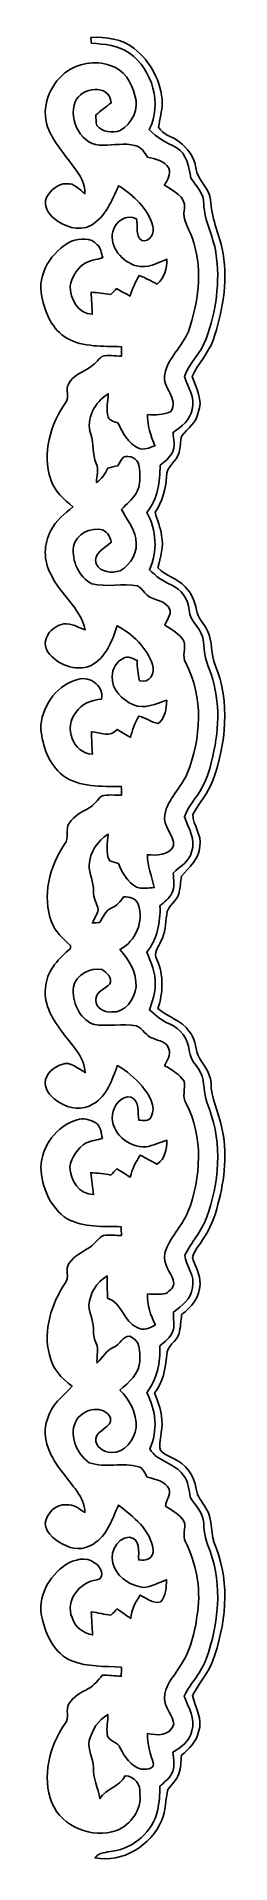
# Model space of a CAD drawing. Header units: centimetres. Extents: x -1.3 to 1.3, y -12.2 to 12.1.
import ezdxf

# ---------------------------------------------------------------- set-up
doc = ezdxf.new("R2010")
doc.units = ezdxf.units.CM
doc.header["$MEASUREMENT"] = 0
doc.layers.add('Camada 1', color=7, linetype='Continuous')

msp = doc.modelspace()

# ---------------------------------------------------------------- linework, layer by layer
at = {"layer": 'Camada 1', "color": 156}
for points, knots in [([(-0.55562, 12.09004), (-0.35418, 12.10344), (-0.14145, 12.0724), (0.02117, 11.94435), (0.02117, 11.94435), (0.24024, 11.76937), (0.38559, 11.50055), (0.39404, 11.21833), (0.39404, 11.21833), (0.38946, 11.11073), (0.36054, 11.00631), (0.34395, 10.90048), (0.34395, 10.90048), (0.39863, 10.79323), (0.53057, 10.77524), (0.61841, 10.70574), (0.61841, 10.70574), (0.72636, 10.61755), (0.82373, 10.5029), (0.84067, 10.35897), (0.84067, 10.35897), (0.85865, 10.1854), (1.03716, 10.07886), (1.03928, 9.89894), (1.03928, 9.89894), (1.04598, 9.66045), (1.16733, 9.44774), (1.20261, 9.21455), (1.20261, 9.21455), (1.26188, 8.82826), (1.19486, 8.43315), (1.06749, 8.06731), (1.06749, 8.06731), (1.00329, 7.89164), (0.86854, 7.75475), (0.79199, 7.58647), (0.79199, 7.58647), (0.84137, 7.43162), (0.93839, 7.27004), (0.87207, 7.10388), (0.87207, 7.10388), (0.84384, 6.97301), (0.73025, 6.89327), (0.65158, 6.7945), (0.65158, 6.7945), (0.6357, 6.72146), (0.63183, 6.64632), (0.6163, 6.57331), (0.6163, 6.57331), (0.58666, 6.45266), (0.44414, 6.38703), (0.45013, 6.25403), (0.45013, 6.25403), (0.4452, 6.084), (0.39088, 5.92278), (0.3002, 5.77956), (0.3002, 5.77956), (0.32419, 5.67584), (0.37253, 5.57812), (0.38347, 5.47088), (0.38347, 5.47088), (0.41592, 5.32553), (0.37182, 5.17947), (0.33584, 5.03907), (0.33584, 5.03907), (0.4385, 4.93077), (0.59725, 4.9022), (0.69603, 4.78895), (0.69603, 4.78895), (0.78105, 4.70746), (0.82727, 4.59668), (0.84737, 4.48239), (0.84737, 4.48239), (0.85972, 4.37268), (0.95108, 4.30035), (0.99342, 4.20334), (0.99342, 4.20334), (1.06749, 4.06082), (1.02834, 3.89149), (1.09748, 3.7465), (1.09748, 3.7465), (1.29611, 3.25542), (1.24037, 2.70121), (1.06469, 2.21262), (1.06469, 2.21262), (1.004, 2.04611), (0.88089, 1.91487), (0.79798, 1.76072), (0.79798, 1.76072), (0.80256, 1.61854), (0.92004, 1.49153), (0.89288, 1.34126), (0.89288, 1.34126), (0.88582, 1.17157), (0.7514, 1.06009), (0.65051, 0.94051), (0.65051, 0.94051), (0.6357, 0.86924), (0.63146, 0.79587), (0.61665, 0.7239), (0.61665, 0.7239), (0.59725, 0.60642), (0.45437, 0.55174), (0.45225, 0.42827), (0.45225, 0.42827), (0.43709, 0.31009), (0.43285, 0.18696), (0.37641, 0.07866), (0.37641, 0.07866), (0.34607, 0.00105), (0.27057, -0.08008), (0.32278, -0.16581), (0.32278, -0.16581), (0.41416, -0.37324), (0.40604, -0.60501), (0.33584, -0.81738), (0.33584, -0.81738), (0.46531, -0.93132), (0.65088, -0.97225), (0.75177, -1.12006), (0.75177, -1.12006), (0.82549, -1.20755), (0.83572, -1.32467), (0.86395, -1.43121), (0.86395, -1.43121), (0.92463, -1.55327), (1.03116, -1.6591), (1.04104, -1.80199), (1.04104, -1.80199), (1.03823, -2.00625), (1.14158, -2.18792), (1.17968, -2.38478), (1.17968, -2.38478), (1.26152, -2.7245), (1.22449, -3.08292), (1.13242, -3.417), (1.13242, -3.417), (1.09361, -3.58634), (1.02799, -3.75002), (0.92709, -3.8922), (0.92709, -3.8922), (0.88194, -3.96875), (0.8128, -4.03684), (0.79409, -4.12608), (0.79409, -4.12608), (0.83007, -4.24285), (0.90382, -4.35327), (0.89429, -4.48062), (0.89429, -4.48062), (0.8911, -4.64889), (0.78139, -4.79), (0.64981, -4.88492), (0.64981, -4.88492), (0.64135, -4.96887), (0.63641, -5.05424), (0.61595, -5.13679), (0.61595, -5.13679), (0.58278, -5.24474), (0.45332, -5.3026), (0.45191, -5.42361), (0.45191, -5.42361), (0.43956, -5.6028), (0.39933, -5.78238), (0.29245, -5.93054), (0.29245, -5.93054), (0.33267, -6.03074), (0.37253, -6.13268), (0.38276, -6.2417), (0.38276, -6.2417), (0.41098, -6.38069), (0.35594, -6.51756), (0.35947, -6.65692), (0.35947, -6.65692), (0.38028, -6.74158), (0.4773, -6.75993), (0.54327, -6.79767), (0.54327, -6.79767), (0.7045, -6.86893), (0.81667, -7.02734), (0.84525, -7.19949), (0.84525, -7.19949), (0.85443, -7.29933), (0.92216, -7.37551), (0.97296, -7.45771), (0.97296, -7.45771), (1.07738, -7.61505), (1.02588, -7.81685), (1.10737, -7.98442), (1.10737, -7.98442), (1.29786, -8.47124), (1.23401, -9.01559), (1.06186, -9.49783), (1.06186, -9.49783), (0.99306, -9.66045), (0.87488, -9.79523), (0.79269, -9.95045), (0.79269, -9.95045), (0.83361, -10.10637), (0.93486, -10.26478), (0.87629, -10.43057), (0.87629, -10.43057), (0.84632, -10.56111), (0.75177, -10.66058), (0.64876, -10.73962), (0.64876, -10.73962), (0.64206, -10.82357), (0.63853, -10.9086), (0.61453, -10.99007), (0.61453, -10.99007), (0.58561, -11.07157), (0.51647, -11.12801), (0.46884, -11.19786), (0.46884, -11.19786), (0.42898, -11.33086), (0.44662, -11.47655), (0.3884, -11.60497), (0.3884, -11.60497), (0.24553, -11.9387), (-0.13194, -12.18106), (-0.49776, -12.10697), (-0.49776, -12.10697), (-0.44626, -12.02831), (-0.34678, -12.03642), (-0.26563, -12.01666), (-0.26563, -12.01666), (0.01693, -11.97821), (0.2674, -11.75948), (0.3316, -11.47974), (0.3316, -11.47974), (0.35382, -11.37284), (0.36054, -11.26313), (0.36194, -11.15447), (0.36194, -11.15447), (0.41663, -11.10333), (0.47837, -11.05712), (0.51717, -10.99185), (0.51717, -10.99185), (0.56902, -10.90259), (0.54151, -10.79675), (0.53586, -10.70044), (0.53586, -10.70044), (0.64805, -10.63766), (0.75671, -10.55263), (0.78493, -10.42), (0.78493, -10.42), (0.84278, -10.25489), (0.73554, -10.10391), (0.68262, -9.95539), (0.68262, -9.95539), (0.77294, -9.78146), (0.91651, -9.63789), (0.98248, -9.45091), (0.98248, -9.45091), (1.13629, -8.99795), (1.19591, -8.48995), (1.02799, -8.03205), (1.02799, -8.03205), (0.9793, -7.91279), (0.94862, -7.78722), (0.94297, -7.65844), (0.94297, -7.65844), (0.94226, -7.52122), (0.83326, -7.42738), (0.76729, -7.31872), (0.76729, -7.31872), (0.74894, -7.21535), (0.74188, -7.10352), (0.67239, -7.01922), (0.67239, -7.01922), (0.56127, -6.85765), (0.32419, -6.84213), (0.22859, -6.66891), (0.22859, -6.66891), (0.33796, -6.42902), (0.3115, -6.15244), (0.18732, -5.92384), (0.18732, -5.92384), (0.32526, -5.7464), (0.369, -5.52097), (0.36264, -5.30083), (0.36264, -5.30083), (0.42438, -5.24581), (0.49847, -5.1964), (0.52951, -5.11632), (0.52951, -5.11632), (0.56868, -5.03273), (0.53021, -4.93959), (0.54468, -4.8521), (0.54468, -4.8521), (0.65017, -4.76603), (0.77893, -4.67818), (0.79304, -4.52966), (0.79304, -4.52966), (0.83397, -4.37303), (0.71049, -4.2411), (0.69215, -4.09468), (0.69215, -4.09468), (0.77857, -3.92324), (0.91405, -3.77895), (0.98248, -3.59728), (0.98248, -3.59728), (1.14406, -3.1376), (1.19415, -2.61902), (1.01881, -2.15547), (1.01881, -2.15547), (0.96519, -2.03341), (0.95074, -1.90146), (0.93768, -1.77095), (0.93768, -1.77095), (0.91756, -1.61995), (0.76234, -1.52858), (0.75211, -1.37478), (0.75211, -1.37478), (0.73589, -1.21954), (0.635, -1.08091), (0.49001, -1.022), (0.49001, -1.022), (0.38629, -0.98178), (0.30444, -0.90735), (0.22224, -0.83502), (0.22224, -0.83502), (0.2607, -0.72495), (0.30302, -0.61241), (0.29951, -0.49388), (0.29951, -0.49388), (0.30656, -0.34395), (0.24341, -0.2046), (0.18767, -0.0695), (0.18767, -0.0695), (0.32737, 0.10512), (0.37182, 0.32985), (0.36264, 0.54892), (0.36264, 0.54892), (0.42192, 0.59689), (0.48577, 0.64487), (0.51929, 0.71542), (0.51929, 0.71542), (0.57009, 0.79728), (0.53903, 0.89464), (0.5401, 0.9839), (0.5401, 0.9839), (0.62476, 1.07314), (0.75352, 1.13242), (0.78139, 1.264), (0.78139, 1.264), (0.84278, 1.42769), (0.74329, 1.58184), (0.68826, 1.73002), (0.68826, 1.73002), (0.73589, 1.8743), (0.84949, 1.98296), (0.91827, 2.11632), (0.91827, 2.11632), (0.99625, 2.24542), (1.0287, 2.3936), (1.06291, 2.53858), (1.06291, 2.53858), (1.15958, 2.91818), (1.15746, 3.33021), (1.01669, 3.69887), (1.01669, 3.69887), (0.96872, 3.81212), (0.9458, 3.93242), (0.94156, 4.05482), (0.94156, 4.05482), (0.93909, 4.22205), (0.756, 4.31587), (0.75106, 4.48168), (0.75106, 4.48168), (0.738, 4.62667), (0.64523, 4.75684), (0.51187, 4.81507), (0.51187, 4.81507), (0.40252, 4.86163), (0.30833, 4.93289), (0.22189, 5.01332), (0.22189, 5.01332), (0.33796, 5.25709), (0.31574, 5.54355), (0.18873, 5.77885), (0.18873, 5.77885), (0.3316, 5.95453), (0.36335, 6.18455), (0.36512, 6.40432), (0.36512, 6.40432), (0.42228, 6.45337), (0.48789, 6.49817), (0.5228, 6.56731), (0.5228, 6.56731), (0.57221, 6.65091), (0.54292, 6.75075), (0.53657, 6.84106), (0.53657, 6.84106), (0.65051, 6.91337), (0.76164, 7.00863), (0.79021, 7.14762), (0.79021, 7.14762), (0.83219, 7.30284), (0.73625, 7.44536), (0.68791, 7.58613), (0.68791, 7.58613), (0.75564, 7.76639), (0.9091, 7.90151), (0.97613, 8.08355), (0.97613, 8.08355), (1.1063, 8.44867), (1.16557, 8.84413), (1.10559, 9.22901), (1.10559, 9.22901), (1.07102, 9.4502), (0.95108, 9.65059), (0.94473, 9.87707), (0.94473, 9.87707), (0.94896, 10.01606), (0.84596, 10.1159), (0.77294, 10.22103), (0.77294, 10.22103), (0.74471, 10.36919), (0.72178, 10.54664), (0.57679, 10.62919), (0.57679, 10.62919), (0.44944, 10.69586), (0.31891, 10.75866), (0.21943, 10.8659), (0.21943, 10.8659), (0.39792, 11.21057), (0.26141, 11.65577), (-0.03951, 11.88437), (-0.03951, 11.88437), (-0.18803, 11.98527), (-0.37287, 12.00502), (-0.54751, 12.0142), (-0.54751, 12.0142), (-0.54963, 12.03325), (-0.5535, 12.07099), (-0.55562, 12.09004)], [0, 0, 0, 0, 0.00909091, 0.00909091, 0.00909091, 0.00909091, 0.01818182, 0.01818182, 0.01818182, 0.01818182, 0.02727273, 0.02727273, 0.02727273, 0.02727273, 0.03636364, 0.03636364, 0.03636364, 0.03636364, 0.04545455, 0.04545455, 0.04545455, 0.04545455, 0.05454545, 0.05454545, 0.05454545, 0.05454545, 0.06363636, 0.06363636, 0.06363636, 0.06363636, 0.07272727, 0.07272727, 0.07272727, 0.07272727, 0.08181818, 0.08181818, 0.08181818, 0.08181818, 0.09090909, 0.09090909, 0.09090909, 0.09090909, 0.1, 0.1, 0.1, 0.1, 0.10909091, 0.10909091, 0.10909091, 0.10909091, 0.11818182, 0.11818182, 0.11818182, 0.11818182, 0.12727273, 0.12727273, 0.12727273, 0.12727273, 0.13636364, 0.13636364, 0.13636364, 0.13636364, 0.14545455, 0.14545455, 0.14545455, 0.14545455, 0.15454545, 0.15454545, 0.15454545, 0.15454545, 0.16363636, 0.16363636, 0.16363636, 0.16363636, 0.17272727, 0.17272727, 0.17272727, 0.17272727, 0.18181818, 0.18181818, 0.18181818, 0.18181818, 0.19090909, 0.19090909, 0.19090909, 0.19090909, 0.2, 0.2, 0.2, 0.2, 0.20909091, 0.20909091, 0.20909091, 0.20909091, 0.21818182, 0.21818182, 0.21818182, 0.21818182, 0.22727273, 0.22727273, 0.22727273, 0.22727273, 0.23636364, 0.23636364, 0.23636364, 0.23636364, 0.24545455, 0.24545455, 0.24545455, 0.24545455, 0.25454545, 0.25454545, 0.25454545, 0.25454545, 0.26363636, 0.26363636, 0.26363636, 0.26363636, 0.27272727, 0.27272727, 0.27272727, 0.27272727, 0.28181818, 0.28181818, 0.28181818, 0.28181818, 0.29090909, 0.29090909, 0.29090909, 0.29090909, 0.3, 0.3, 0.3, 0.3, 0.30909091, 0.30909091, 0.30909091, 0.30909091, 0.31818182, 0.31818182, 0.31818182, 0.31818182, 0.32727273, 0.32727273, 0.32727273, 0.32727273, 0.33636364, 0.33636364, 0.33636364, 0.33636364, 0.34545455, 0.34545455, 0.34545455, 0.34545455, 0.35454545, 0.35454545, 0.35454545, 0.35454545, 0.36363636, 0.36363636, 0.36363636, 0.36363636, 0.37272727, 0.37272727, 0.37272727, 0.37272727, 0.38181818, 0.38181818, 0.38181818, 0.38181818, 0.39090909, 0.39090909, 0.39090909, 0.39090909, 0.4, 0.4, 0.4, 0.4, 0.40909091, 0.40909091, 0.40909091, 0.40909091, 0.41818182, 0.41818182, 0.41818182, 0.41818182, 0.42727273, 0.42727273, 0.42727273, 0.42727273, 0.43636364, 0.43636364, 0.43636364, 0.43636364, 0.44545455, 0.44545455, 0.44545455, 0.44545455, 0.45454545, 0.45454545, 0.45454545, 0.45454545, 0.46363636, 0.46363636, 0.46363636, 0.46363636, 0.47272727, 0.47272727, 0.47272727, 0.47272727, 0.48181818, 0.48181818, 0.48181818, 0.48181818, 0.49090909, 0.49090909, 0.49090909, 0.49090909, 0.5, 0.5, 0.5, 0.5, 0.50909091, 0.50909091, 0.50909091, 0.50909091, 0.51818182, 0.51818182, 0.51818182, 0.51818182, 0.52727273, 0.52727273, 0.52727273, 0.52727273, 0.53636364, 0.53636364, 0.53636364, 0.53636364, 0.54545455, 0.54545455, 0.54545455, 0.54545455, 0.55454545, 0.55454545, 0.55454545, 0.55454545, 0.56363636, 0.56363636, 0.56363636, 0.56363636, 0.57272727, 0.57272727, 0.57272727, 0.57272727, 0.58181818, 0.58181818, 0.58181818, 0.58181818, 0.59090909, 0.59090909, 0.59090909, 0.59090909, 0.6, 0.6, 0.6, 0.6, 0.60909091, 0.60909091, 0.60909091, 0.60909091, 0.61818182, 0.61818182, 0.61818182, 0.61818182, 0.62727273, 0.62727273, 0.62727273, 0.62727273, 0.63636364, 0.63636364, 0.63636364, 0.63636364, 0.64545455, 0.64545455, 0.64545455, 0.64545455, 0.65454545, 0.65454545, 0.65454545, 0.65454545, 0.66363636, 0.66363636, 0.66363636, 0.66363636, 0.67272727, 0.67272727, 0.67272727, 0.67272727, 0.68181818, 0.68181818, 0.68181818, 0.68181818, 0.69090909, 0.69090909, 0.69090909, 0.69090909, 0.7, 0.7, 0.7, 0.7, 0.70909091, 0.70909091, 0.70909091, 0.70909091, 0.71818182, 0.71818182, 0.71818182, 0.71818182, 0.72727273, 0.72727273, 0.72727273, 0.72727273, 0.73636364, 0.73636364, 0.73636364, 0.73636364, 0.74545455, 0.74545455, 0.74545455, 0.74545455, 0.75454545, 0.75454545, 0.75454545, 0.75454545, 0.76363636, 0.76363636, 0.76363636, 0.76363636, 0.77272727, 0.77272727, 0.77272727, 0.77272727, 0.78181818, 0.78181818, 0.78181818, 0.78181818, 0.79090909, 0.79090909, 0.79090909, 0.79090909, 0.8, 0.8, 0.8, 0.8, 0.80909091, 0.80909091, 0.80909091, 0.80909091, 0.81818182, 0.81818182, 0.81818182, 0.81818182, 0.82727273, 0.82727273, 0.82727273, 0.82727273, 0.83636364, 0.83636364, 0.83636364, 0.83636364, 0.84545455, 0.84545455, 0.84545455, 0.84545455, 0.85454545, 0.85454545, 0.85454545, 0.85454545, 0.86363636, 0.86363636, 0.86363636, 0.86363636, 0.87272727, 0.87272727, 0.87272727, 0.87272727, 0.88181818, 0.88181818, 0.88181818, 0.88181818, 0.89090909, 0.89090909, 0.89090909, 0.89090909, 0.9, 0.9, 0.9, 0.9, 0.90909091, 0.90909091, 0.90909091, 0.90909091, 0.91818182, 0.91818182, 0.91818182, 0.91818182, 0.92727273, 0.92727273, 0.92727273, 0.92727273, 0.93636364, 0.93636364, 0.93636364, 0.93636364, 0.94545455, 0.94545455, 0.94545455, 0.94545455, 0.95454545, 0.95454545, 0.95454545, 0.95454545, 0.96363636, 0.96363636, 0.96363636, 0.96363636, 0.97272727, 0.97272727, 0.97272727, 0.97272727, 0.98181818, 0.98181818, 0.98181818, 0.98181818, 1, 1, 1, 1]), ([(-0.89853, 11.62014), (-0.73096, 11.74891), (-0.49847, 11.7923), (-0.29845, 11.71963), (-0.29845, 11.71963), (-0.11711, 11.67306), (-0.01622, 11.48961), (0.03104, 11.32169), (0.03104, 11.32169), (0.08784, 11.14495), (-0.00423, 10.94281), (-0.1644, 10.85532), (-0.1644, 10.85532), (-0.2667, 10.81334), (-0.40145, 10.83591), (-0.47659, 10.91882), (-0.47659, 10.91882), (-0.48577, 10.9661), (-0.48612, 11.01407), (-0.4886, 11.0617), (-0.4886, 11.0617), (-0.42121, 11.11637), (-0.35277, 11.16929), (-0.28397, 11.22221), (-0.28397, 11.22221), (-0.30373, 11.4815), (-0.68474, 11.43353), (-0.76164, 11.23561), (-0.76164, 11.23561), (-0.85936, 10.99537), (-0.6738, 10.63483), (-0.39017, 10.66094), (-0.39017, 10.66094), (-0.25011, 10.65812), (-0.10688, 10.69093), (0.03104, 10.656), (0.03104, 10.656), (0.11394, 10.64119), (0.15592, 10.56286), (0.19861, 10.49937), (0.19861, 10.49937), (0.30161, 10.47644), (0.42298, 10.45527), (0.47941, 10.35402), (0.47941, 10.35402), (0.51223, 10.27217), (0.46002, 10.19563), (0.42262, 10.12684), (0.42262, 10.12684), (0.5341, 10.05381), (0.71049, 9.97902), (0.68686, 9.81674), (0.68686, 9.81674), (0.64876, 9.65023), (0.77823, 9.51653), (0.81068, 9.36096), (0.81068, 9.36096), (0.93203, 8.97501), (0.87066, 8.55944), (0.73978, 8.18479), (0.73978, 8.18479), (0.6618, 7.98124), (0.46884, 7.83519), (0.42686, 7.61683), (0.42686, 7.61683), (0.38452, 7.43549), (0.62123, 7.29473), (0.50517, 7.11763), (0.50517, 7.11763), (0.40745, 7.07636), (0.30268, 7.0672), (0.19826, 7.07848), (0.19826, 7.07848), (0.19437, 6.93349), (0.24058, 6.79484), (0.29598, 6.66255), (0.29598, 6.66255), (0.22684, 6.63997), (0.15098, 6.59729), (0.07866, 6.63397), (0.07866, 6.63397), (-0.05927, 6.69361), (-0.13088, 6.83577), (-0.19227, 6.96419), (-0.19227, 6.96419), (-0.24058, 6.98534), (-0.30373, 6.99169), (-0.32597, 7.04673), (-0.32597, 7.04673), (-0.35806, 7.14691), (-0.32631, 7.2524), (-0.32385, 7.35471), (-0.32385, 7.35471), (-0.49705, 7.2457), (-0.62618, 7.0238), (-0.55633, 6.81884), (-0.55633, 6.81884), (-0.50906, 6.69288), (-0.53869, 6.5525), (-0.4819, 6.42937), (-0.4819, 6.42937), (-0.44662, 6.34893), (-0.48083, 6.26073), (-0.48048, 6.17677), (-0.48048, 6.17677), (-0.40569, 6.21841), (-0.36442, 6.29355), (-0.32702, 6.36693), (-0.32702, 6.36693), (-0.28327, 6.37786), (-0.23917, 6.38844), (-0.19473, 6.39833), (-0.19473, 6.39833), (-0.1718, 6.43712), (-0.15521, 6.48158), (-0.1203, 6.51157), (-0.1203, 6.51157), (-0.04092, 6.54261), (0.06843, 6.49464), (0.08361, 6.40574), (0.08361, 6.40574), (0.10018, 6.27979), (0.11253, 6.13762), (0.04127, 6.02473), (0.04127, 6.02473), (-0.00599, 5.94323), (-0.08643, 5.88997), (-0.14639, 5.81871), (-0.14639, 5.81871), (-0.08678, 5.68819), (0.02187, 5.57847), (0.04197, 5.43031), (0.04197, 5.43031), (0.07725, 5.26026), (-0.01834, 5.08494), (-0.1651, 4.99991), (-0.1651, 4.99991), (-0.27622, 4.96922), (-0.42545, 4.97769), (-0.48541, 5.09305), (-0.48541, 5.09305), (-0.52811, 5.23804), (-0.36829, 5.30048), (-0.28327, 5.38198), (-0.28327, 5.38198), (-0.29739, 5.44934), (-0.33126, 5.51108), (-0.3937, 5.5446), (-0.3937, 5.5446), (-0.55209, 5.58658), (-0.75459, 5.49592), (-0.78458, 5.32341), (-0.78458, 5.32341), (-0.81104, 5.13291), (-0.71437, 4.91771), (-0.53974, 4.82952), (-0.53974, 4.82952), (-0.3429, 4.77801), (-0.13441, 4.8387), (0.06526, 4.80165), (0.06526, 4.80165), (0.10512, 4.78048), (0.13124, 4.74203), (0.16191, 4.70992), (0.16191, 4.70992), (0.23388, 4.60304), (0.39546, 4.63161), (0.46989, 4.52508), (0.46989, 4.52508), (0.54256, 4.44782), (0.45685, 4.35573), (0.42898, 4.27884), (0.42898, 4.27884), (0.51859, 4.21745), (0.62583, 4.1663), (0.67875, 4.0661), (0.67875, 4.0661), (0.71191, 3.97228), (0.64947, 3.86574), (0.7066, 3.77647), (0.7066, 3.77647), (0.94438, 3.32176), (0.91015, 2.77318), (0.72495, 2.30716), (0.72495, 2.30716), (0.64311, 2.11525), (0.46637, 1.9699), (0.42615, 1.76001), (0.42615, 1.76001), (0.39582, 1.60584), (0.55457, 1.49506), (0.54363, 1.34408), (0.54363, 1.34408), (0.48083, 1.21567), (0.31855, 1.21813), (0.19649, 1.22695), (0.19649, 1.22695), (0.19437, 1.07562), (0.25893, 0.93698), (0.28645, 0.79092), (0.28645, 0.79092), (0.20884, 0.7888), (0.12841, 0.77152), (0.05291, 0.79516), (0.05291, 0.79516), (-0.06738, 0.86254), (-0.13794, 0.98777), (-0.18803, 1.11159), (-0.18803, 1.11159), (-0.22684, 1.12182), (-0.26492, 1.13347), (-0.30232, 1.14687), (-0.30232, 1.14687), (-0.36971, 1.25448), (-0.32737, 1.38535), (-0.32597, 1.50283), (-0.32597, 1.50283), (-0.4646, 1.41286), (-0.5662, 1.26118), (-0.57891, 1.09431), (-0.57891, 1.09431), (-0.5775, 0.97401), (-0.51469, 0.86289), (-0.51929, 0.74117), (-0.51929, 0.74117), (-0.52775, 0.65369), (-0.47308, 0.57996), (-0.45544, 0.49705), (-0.45544, 0.49705), (-0.47378, 0.43427), (-0.50729, 0.37782), (-0.53445, 0.31855), (-0.53445, 0.31855), (-0.50977, 0.32066), (-0.46036, 0.3249), (-0.43568, 0.32702), (-0.43568, 0.32702), (-0.39263, 0.3997), (-0.35913, 0.48965), (-0.27445, 0.52387), (-0.27445, 0.52387), (-0.20355, 0.54821), (-0.16087, 0.60959), (-0.1203, 0.66852), (-0.1203, 0.66852), (-0.04304, 0.6671), (0.04375, 0.65439), (0.07301, 0.57043), (0.07301, 0.57043), (0.15558, 0.34042), (0.04234, 0.08113), (-0.16932, -0.03422), (-0.16932, -0.03422), (-0.04655, -0.16968), (0.05537, -0.34113), (0.0455, -0.53057), (0.0455, -0.53057), (0.02786, -0.69461), (-0.09877, -0.87665), (-0.28151, -0.86289), (-0.28151, -0.86289), (-0.37429, -0.87207), (-0.49247, -0.80892), (-0.48823, -0.70484), (-0.48823, -0.70484), (-0.49671, -0.5909), (-0.36512, -0.56127), (-0.30339, -0.48965), (-0.30339, -0.48965), (-0.26387, -0.40886), (-0.34395, -0.3383), (-0.40604, -0.29986), (-0.40604, -0.29986), (-0.56409, -0.26246), (-0.7514, -0.369), (-0.78598, -0.53021), (-0.78598, -0.53021), (-0.80822, -0.72495), (-0.71084, -0.94614), (-0.52422, -1.02622), (-0.52422, -1.02622), (-0.33408, -1.06221), (-0.13757, -1.01282), (0.05362, -1.04563), (0.05362, -1.04563), (0.1397, -1.08303), (0.17497, -1.18921), (0.26882, -1.2125), (0.26882, -1.2125), (0.34571, -1.24566), (0.46002, -1.25835), (0.48153, -1.35607), (0.48153, -1.35607), (0.50694, -1.43581), (0.45685, -1.50777), (0.42474, -1.57692), (0.42474, -1.57692), (0.52175, -1.62913), (0.61911, -1.69087), (0.68262, -1.78399), (0.68262, -1.78399), (0.70626, -1.881), (0.65122, -1.9879), (0.71013, -2.07751), (0.71013, -2.07751), (0.9398, -2.52448), (0.91086, -3.06069), (0.73483, -3.52036), (0.73483, -3.52036), (0.6551, -3.7151), (0.48365, -3.86257), (0.42932, -4.06822), (0.42932, -4.06822), (0.39158, -4.21004), (0.50799, -4.3187), (0.54434, -4.44534), (0.54434, -4.44534), (0.55915, -4.5159), (0.49423, -4.56952), (0.44202, -4.60445), (0.44202, -4.60445), (0.36159, -4.62455), (0.27798, -4.61151), (0.19649, -4.61115), (0.19649, -4.61115), (0.19368, -4.75543), (0.23636, -4.89479), (0.30232, -5.02214), (0.30232, -5.02214), (0.23106, -5.06801), (0.14252, -5.10399), (0.06173, -5.05848), (0.06173, -5.05848), (-0.12381, -4.98016), (-0.13475, -4.72863), (-0.33231, -4.66901), (-0.33231, -4.66901), (-0.33796, -4.56988), (-0.33548, -4.47075), (-0.3376, -4.37198), (-0.3376, -4.37198), (-0.47837, -4.44887), (-0.56727, -4.60375), (-0.58032, -4.76144), (-0.58032, -4.76144), (-0.57221, -4.88102), (-0.50977, -4.99215), (-0.51859, -5.11422), (-0.51859, -5.11422), (-0.52634, -5.18159), (-0.48894, -5.24016), (-0.47025, -5.3026), (-0.47025, -5.3026), (-0.46073, -5.37703), (-0.4759, -5.45217), (-0.47271, -5.52732), (-0.47271, -5.52732), (-0.39652, -5.45923), (-0.35102, -5.35552), (-0.25082, -5.31777), (-0.25082, -5.31777), (-0.16369, -5.29096), (-0.13757, -5.16325), (-0.03703, -5.17313), (-0.03703, -5.17313), (0.09913, -5.22216), (0.10548, -5.38161), (0.09384, -5.50298), (0.09384, -5.50298), (0.09065, -5.67195), (-0.05115, -5.78801), (-0.16898, -5.88926), (-0.16898, -5.88926), (-0.0388, -6.01839), (0.0582, -6.1969), (0.04585, -6.38493), (0.04585, -6.38493), (0.02187, -6.54578), (-0.10195, -6.72923), (-0.28292, -6.71829), (-0.28292, -6.71829), (-0.38064, -6.71405), (-0.50446, -6.64279), (-0.48894, -6.53062), (-0.48894, -6.53062), (-0.47342, -6.41208), (-0.2674, -6.3948), (-0.29527, -6.25863), (-0.29527, -6.25863), (-0.37782, -6.07694), (-0.64735, -6.1355), (-0.74048, -6.27803), (-0.74048, -6.27803), (-0.85583, -6.4664), (-0.74894, -6.73629), (-0.57608, -6.85411), (-0.57608, -6.85411), (-0.36547, -6.92891), (-0.13299, -6.8453), (0.08149, -6.90808), (0.08149, -6.90808), (0.14357, -6.9275), (0.16016, -6.9984), (0.19437, -7.04639), (0.19437, -7.04639), (0.3002, -7.07495), (0.43427, -7.09329), (0.48541, -7.20619), (0.48541, -7.20619), (0.51187, -7.28698), (0.43497, -7.354), (0.4385, -7.4295), (0.4385, -7.4295), (0.52846, -7.48875), (0.62547, -7.5452), (0.68403, -7.63939), (0.68403, -7.63939), (0.71225, -7.72583), (0.65334, -7.82179), (0.70131, -7.90434), (0.70131, -7.90434), (0.83855, -8.18973), (0.90769, -8.51358), (0.86395, -8.82931), (0.86395, -8.82931), (0.82902, -9.09002), (0.77399, -9.35918), (0.61806, -9.57721), (0.61806, -9.57721), (0.53974, -9.70421), (0.4205, -9.82486), (0.42367, -9.98395), (0.42367, -9.98395), (0.42016, -10.11378), (0.54327, -10.20655), (0.54504, -10.33497), (0.54504, -10.33497), (0.49954, -10.48419), (0.32278, -10.48561), (0.19861, -10.45209), (0.19861, -10.45209), (0.18873, -10.59356), (0.24058, -10.72515), (0.27763, -10.85849), (0.27763, -10.85849), (0.27094, -10.93823), (0.17251, -10.92834), (0.11394, -10.92588), (0.11394, -10.92588), (-0.0208, -10.89025), (-0.10407, -10.76395), (-0.16474, -10.64718), (-0.16474, -10.64718), (-0.19402, -10.56075), (-0.32526, -10.56216), (-0.33655, -10.46692), (-0.33655, -10.46692), (-0.34783, -10.37872), (-0.32914, -10.29053), (-0.32737, -10.20268), (-0.32737, -10.20268), (-0.45826, -10.27324), (-0.53833, -10.40765), (-0.57467, -10.54876), (-0.57467, -10.54876), (-0.59901, -10.66977), (-0.52563, -10.78159), (-0.52069, -10.90117), (-0.52069, -10.90117), (-0.52846, -11.04688), (-0.45649, -11.17776), (-0.43461, -11.31958), (-0.43461, -11.31958), (-0.34995, -11.18235), (-0.17356, -11.15871), (-0.09877, -11.01407), (-0.09877, -11.01407), (0.02363, -11.02325), (0.11324, -11.13189), (0.0956, -11.25431), (0.0956, -11.25431), (0.12452, -11.46632), (-0.02363, -11.666), (-0.21449, -11.74362), (-0.21449, -11.74362), (-0.53764, -11.85579), (-0.93661, -11.69704), (-1.07068, -11.37637), (-1.07068, -11.37637), (-1.20826, -11.02642), (-1.1063, -10.62214), (-0.89605, -10.32262), (-0.89605, -10.32262), (-0.83185, -10.24714), (-0.89605, -10.13882), (-0.84561, -10.0584), (-0.84561, -10.0584), (-0.78739, -9.95997), (-0.68262, -9.90811), (-0.58525, -9.8566), (-0.58525, -9.8566), (-0.50799, -9.81638), (-0.45895, -9.74195), (-0.40252, -9.67846), (-0.40252, -9.67846), (-0.3182, -9.6788), (-0.23424, -9.6855), (-0.15027, -9.69222), (-0.15027, -9.69222), (-0.14993, -9.65234), (-0.14958, -9.61248), (-0.14851, -9.57297), (-0.14851, -9.57297), (-0.36865, -9.5564), (-0.59972, -9.57121), (-0.80822, -9.48901), (-0.80822, -9.48901), (-1.0354, -9.392), (-1.15359, -9.14858), (-1.2019, -8.91892), (-1.2019, -8.91892), (-1.27105, -8.64622), (-1.11371, -8.36295), (-0.89041, -8.2109), (-0.89041, -8.2109), (-0.7747, -8.14034), (-0.6177, -8.09271), (-0.50058, -8.18832), (-0.50058, -8.18832), (-0.42192, -8.22571), (-0.35418, -8.38376), (-0.47308, -8.41162), (-0.47308, -8.41162), (-0.6999, -8.4328), (-0.9017, -8.6928), (-0.80291, -8.91363), (-0.80291, -8.91363), (-0.76834, -9.03781), (-0.65617, -9.12283), (-0.53128, -9.1433), (-0.53128, -9.1433), (-0.53586, -9.04098), (-0.54504, -8.93903), (-0.54926, -8.83673), (-0.54926, -8.83673), (-0.46248, -8.84802), (-0.37711, -8.87095), (-0.28963, -8.88047), (-0.28963, -8.88047), (-0.26105, -8.85331), (-0.23283, -8.8258), (-0.2053, -8.79756), (-0.2053, -8.79756), (-0.14498, -8.83849), (-0.08536, -8.88118), (-0.0254, -8.92352), (-0.0254, -8.92352), (-0.0141, -8.80886), (0.03457, -8.70513), (0.10159, -8.61306), (0.10159, -8.61306), (0.1852, -8.6554), (0.27128, -8.73831), (0.37253, -8.70196), (0.37253, -8.70196), (0.44343, -8.62153), (0.44696, -8.51146), (0.45084, -8.41058), (0.45084, -8.41058), (0.34819, -8.4462), (0.25011, -8.50547), (0.13935, -8.51076), (0.13935, -8.51076), (-0.01658, -8.48642), (-0.17251, -8.40139), (-0.23917, -8.25183), (-0.23917, -8.25183), (-0.32702, -8.10012), (-0.23035, -7.85071), (-0.04409, -7.84506), (-0.04409, -7.84506), (0.109, -7.85883), (0.07513, -8.03875), (0.08078, -8.14634), (0.08078, -8.14634), (0.17709, -8.16468), (0.28539, -8.12375), (0.27164, -8.0084), (0.27164, -8.0084), (0.24058, -7.74417), (0.00776, -7.57132), (-0.18696, -7.4182), (-0.18696, -7.4182), (-0.26775, -7.59178), (-0.32526, -7.79073), (-0.48718, -7.90928), (-0.48718, -7.90928), (-0.59372, -8.00028), (-0.75247, -8.02357), (-0.87806, -7.95972), (-0.87806, -7.95972), (-1.00612, -7.90397), (-1.14828, -7.81085), (-1.16099, -7.6581), (-1.16099, -7.6581), (-1.14053, -7.52827), (-1.02093, -7.39527), (-0.88053, -7.41362), (-0.88053, -7.41362), (-0.78317, -7.3988), (-0.71084, -7.47112), (-0.63287, -7.51557), (-0.63287, -7.51557), (-0.63746, -7.30179), (-0.81033, -7.15468), (-0.92357, -6.99135), (-0.92357, -6.99135), (-1.08232, -6.79379), (-1.22414, -6.53204), (-1.13135, -6.27379), (-1.13135, -6.27379), (-1.08832, -6.08576), (-0.9218, -5.97464), (-0.80291, -5.83706), (-0.80291, -5.83706), (-0.94755, -5.73792), (-1.06715, -5.59399), (-1.10525, -5.41972), (-1.10525, -5.41972), (-1.1885, -5.09057), (-1.07984, -4.7431), (-0.895, -4.46829), (-0.895, -4.46829), (-0.83149, -4.39137), (-0.90099, -4.28342), (-0.84561, -4.20404), (-0.84561, -4.20404), (-0.77716, -4.10279), (-0.66216, -4.05341), (-0.56373, -3.98814), (-0.56373, -3.98814), (-0.49776, -3.94475), (-0.46073, -3.86644), (-0.38664, -3.83433), (-0.38664, -3.83433), (-0.30762, -3.82376), (-0.22754, -3.83258), (-0.14781, -3.83399), (-0.14781, -3.83399), (-0.14958, -3.79482), (-0.15098, -3.75567), (-0.15239, -3.71651), (-0.15239, -3.71651), (-0.39263, -3.7151), (-0.6484, -3.72638), (-0.86783, -3.61244), (-0.86783, -3.61244), (-1.09536, -3.46709), (-1.2065, -3.18805), (-1.21884, -2.927), (-1.21884, -2.927), (-1.20543, -2.64617), (-1.01106, -2.37525), (-0.73695, -2.29588), (-0.73695, -2.29588), (-0.65722, -2.25953), (-0.56973, -2.29622), (-0.49776, -2.33398), (-0.49776, -2.33398), (-0.42016, -2.37172), (-0.4205, -2.47049), (-0.40004, -2.54316), (-0.40004, -2.54316), (-0.47201, -2.56329), (-0.54504, -2.57703), (-0.61595, -2.59997), (-0.61595, -2.59997), (-0.72672, -2.67475), (-0.81704, -2.79223), (-0.83361, -2.9277), (-0.83361, -2.9277), (-0.82585, -3.10161), (-0.70908, -3.2886), (-0.51788, -3.28965), (-0.51788, -3.28965), (-0.53162, -3.19334), (-0.54609, -3.09738), (-0.55527, -3.00073), (-0.55527, -3.00073), (-0.46601, -3.00248), (-0.37641, -3.01166), (-0.28857, -3.03001), (-0.28857, -3.03001), (-0.26175, -3.00214), (-0.23459, -2.97427), (-0.20742, -2.94674), (-0.20742, -2.94674), (-0.14958, -2.98379), (-0.09136, -3.02083), (-0.0321, -3.05717), (-0.0321, -3.05717), (-0.00669, -2.95239), (0.04127, -2.85574), (0.10125, -2.76647), (0.10125, -2.76647), (0.17638, -2.80563), (0.25047, -2.84621), (0.32561, -2.88607), (0.32561, -2.88607), (0.4318, -2.8141), (0.45154, -2.68676), (0.45402, -2.56786), (0.45402, -2.56786), (0.36159, -2.59715), (0.27235, -2.63842), (0.17673, -2.65677), (0.17673, -2.65677), (-0.05257, -2.66841), (-0.29457, -2.46732), (-0.26775, -2.22708), (-0.26775, -2.22708), (-0.25293, -2.10819), (-0.1538, -1.96497), (-0.01798, -1.99495), (-0.01798, -1.99495), (0.09913, -2.04998), (0.06314, -2.19816), (0.08325, -2.30222), (0.08325, -2.30222), (0.1404, -2.29834), (0.21907, -2.32867), (0.24482, -2.25743), (0.24482, -2.25743), (0.32315, -2.1149), (0.21166, -1.96003), (0.12629, -1.84891), (0.12629, -1.84891), (0.03174, -1.74096), (-0.07725, -1.64429), (-0.20319, -1.57444), (-0.20319, -1.57444), (-0.27235, -1.76247), (-0.33725, -1.97908), (-0.5228, -2.08526), (-0.5228, -2.08526), (-0.65933, -2.17523), (-0.84101, -2.15089), (-0.9726, -2.0648), (-0.9726, -2.0648), (-1.06503, -2.0073), (-1.16099, -1.92017), (-1.16028, -1.80269), (-1.16028, -1.80269), (-1.15675, -1.68098), (-1.04668, -1.59526), (-0.94014, -1.55963), (-0.94014, -1.55963), (-0.82267, -1.50847), (-0.72565, -1.62031), (-0.6283, -1.66722), (-0.6283, -1.66722), (-0.64487, -1.44533), (-0.81986, -1.2908), (-0.94051, -1.12006), (-0.94051, -1.12006), (-1.07314, -0.94438), (-1.19944, -0.7306), (-1.15076, -0.50165), (-1.15076, -0.50165), (-1.12535, -0.29774), (-0.97508, -0.14676), (-0.82585, -0.0208), (-0.82585, -0.0208), (-0.82585, -0.01057), (-0.8262, 0.01057), (-0.8262, 0.0208), (-0.8262, 0.0208), (-0.92287, 0.11289), (-1.03363, 0.20179), (-1.07492, 0.33443), (-1.07492, 0.33443), (-1.20791, 0.67909), (-1.09996, 1.06749), (-0.90487, 1.36596), (-0.90487, 1.36596), (-0.82973, 1.44638), (-0.90311, 1.56527), (-0.83996, 1.65028), (-0.83996, 1.65028), (-0.77752, 1.74483), (-0.67274, 1.79599), (-0.57679, 1.84962), (-0.57679, 1.84962), (-0.5094, 1.88701), (-0.47096, 1.95757), (-0.41205, 2.00554), (-0.41205, 2.00554), (-0.32737, 2.03376), (-0.23459, 2.01612), (-0.14639, 2.02035), (-0.14639, 2.02035), (-0.14817, 2.05916), (-0.14922, 2.09761), (-0.15027, 2.13571), (-0.15027, 2.13571), (-0.41239, 2.13713), (-0.70484, 2.11949), (-0.92816, 2.28106), (-0.92816, 2.28106), (-1.1123, 2.42922), (-1.19379, 2.67053), (-1.2192, 2.89842), (-1.2192, 2.89842), (-1.21567, 3.17712), (-1.03152, 3.46321), (-0.75812, 3.54646), (-0.75812, 3.54646), (-0.59831, 3.62303), (-0.37041, 3.4858), (-0.4138, 3.296), (-0.4138, 3.296), (-0.54645, 3.28329), (-0.68262, 3.23919), (-0.75282, 3.11643), (-0.75282, 3.11643), (-0.92251, 2.93122), (-0.79058, 2.57069), (-0.53304, 2.56504), (-0.53304, 2.56504), (-0.53798, 2.66381), (-0.54539, 2.7626), (-0.54785, 2.86137), (-0.54785, 2.86137), (-0.43249, 2.85326), (-0.2935, 2.78095), (-0.20672, 2.89312), (-0.20672, 2.89312), (-0.14676, 2.8582), (-0.08678, 2.82292), (-0.02611, 2.78835), (-0.02611, 2.78835), (-0.00599, 2.88819), (0.03174, 2.98309), (0.08395, 3.07021), (0.08395, 3.07021), (0.17463, 3.05118), (0.2494, 2.98767), (0.34079, 2.97144), (0.34079, 2.97144), (0.43602, 3.04446), (0.44662, 3.17183), (0.45261, 3.28188), (0.45261, 3.28188), (0.31114, 3.23673), (0.1598, 3.15701), (0.01023, 3.21839), (0.01023, 3.21839), (-0.13511, 3.28541), (-0.28256, 3.4237), (-0.26952, 3.59692), (-0.26952, 3.59692), (-0.27128, 3.69464), (-0.2166, 3.79694), (-0.12381, 3.8354), (-0.12381, 3.8354), (-0.0649, 3.88231), (-0.00034, 3.82869), (0.05961, 3.81246), (0.05961, 3.81246), (0.06032, 3.72075), (0.07126, 3.62937), (0.09136, 3.53976), (0.09136, 3.53976), (0.22718, 3.50166), (0.30373, 3.63784), (0.26563, 3.75673), (0.26563, 3.75673), (0.18345, 3.97968), (0.00282, 4.15995), (-0.20389, 4.27107), (-0.20389, 4.27107), (-0.26916, 4.06717), (-0.35736, 3.84352), (-0.5602, 3.74049), (-0.5602, 3.74049), (-0.75917, 3.65865), (-0.99871, 3.75391), (-1.1236, 3.92041), (-1.1236, 3.92041), (-1.23189, 4.07423), (-1.07597, 4.2746), (-0.91334, 4.29506), (-0.91334, 4.29506), (-0.81173, 4.30883), (-0.72284, 4.2485), (-0.63076, 4.21674), (-0.63076, 4.21674), (-0.69249, 4.50778), (-0.96026, 4.68982), (-1.08267, 4.95229), (-1.08267, 4.95229), (-1.18779, 5.12938), (-1.18075, 5.35657), (-1.08654, 5.53614), (-1.08654, 5.53614), (-1.02164, 5.66807), (-0.90416, 5.76121), (-0.79269, 5.85223), (-0.79269, 5.85223), (-0.91405, 5.95136), (-1.04034, 6.06142), (-1.08761, 6.217), (-1.08761, 6.217), (-1.19944, 6.56201), (-1.09607, 6.9476), (-0.88971, 7.23618), (-0.88971, 7.23618), (-0.82902, 7.30744), (-0.90134, 7.40903), (-0.85054, 7.48454), (-0.85054, 7.48454), (-0.79762, 7.59636), (-0.67239, 7.63834), (-0.57502, 7.70149), (-0.57502, 7.70149), (-0.50765, 7.73782), (-0.4646, 7.80345), (-0.40674, 7.85176), (-0.40674, 7.85176), (-0.32349, 7.87964), (-0.23424, 7.85388), (-0.14851, 7.85318), (-0.14851, 7.85318), (-0.14887, 7.88492), (-0.14922, 7.94914), (-0.14958, 7.98089), (-0.14958, 7.98089), (-0.39158, 7.99147), (-0.65263, 7.96819), (-0.87136, 8.09307), (-0.87136, 8.09307), (-1.0682, 8.20561), (-1.16099, 8.43068), (-1.20438, 8.64305), (-1.20438, 8.64305), (-1.27458, 8.94256), (-1.07526, 9.25053), (-0.81138, 9.38141), (-0.81138, 9.38141), (-0.70272, 9.42128), (-0.55245, 9.43751), (-0.4713, 9.33661), (-0.4713, 9.33661), (-0.42016, 9.29463), (-0.41592, 9.22443), (-0.39687, 9.16552), (-0.39687, 9.16552), (-0.48119, 9.13553), (-0.57467, 9.12741), (-0.65158, 9.07979), (-0.65158, 9.07979), (-0.74507, 9.00818), (-0.80997, 8.90058), (-0.82937, 8.78487), (-0.82937, 8.78487), (-0.82727, 8.61871), (-0.72636, 8.41269), (-0.53586, 8.41269), (-0.53586, 8.41269), (-0.53798, 8.51041), (-0.54504, 8.60777), (-0.55209, 8.70514), (-0.55209, 8.70514), (-0.46355, 8.70055), (-0.3757, 8.69068), (-0.28857, 8.67375), (-0.28857, 8.67375), (-0.26387, 8.7002), (-0.23847, 8.72666), (-0.21342, 8.75312), (-0.21342, 8.75312), (-0.15416, 8.71889), (-0.09455, 8.68538), (-0.03352, 8.65363), (-0.03352, 8.65363), (-0.00387, 8.74959), (0.0381, 8.84061), (0.08607, 8.92844), (0.08607, 8.92844), (0.16791, 8.89599), (0.24659, 8.85542), (0.32419, 8.81379), (0.32419, 8.81379), (0.4265, 8.89387), (0.45437, 9.01946), (0.45437, 9.14329), (0.45437, 9.14329), (0.32666, 9.09284), (0.19437, 9.01559), (0.05186, 9.05474), (0.05186, 9.05474), (-0.13687, 9.10801), (-0.3115, 9.3038), (-0.26353, 9.50948), (-0.26353, 9.50948), (-0.23176, 9.64599), (-0.08361, 9.74831), (0.05257, 9.68198), (0.05257, 9.68198), (0.07301, 9.58708), (0.02892, 9.45761), (0.12064, 9.39306), (0.12064, 9.39306), (0.22754, 9.36483), (0.29845, 9.49289), (0.26811, 9.58497), (0.26811, 9.58497), (0.20109, 9.81957), (0.0141, 9.99313), (-0.18555, 10.12048), (-0.18555, 10.12048), (-0.27798, 9.92681), (-0.35665, 9.70174), (-0.55667, 9.59202), (-0.55667, 9.59202), (-0.71754, 9.50524), (-0.90981, 9.57826), (-1.0421, 9.68445), (-1.0421, 9.68445), (-1.12253, 9.74865), (-1.19027, 9.86084), (-1.14299, 9.9642), (-1.14299, 9.9642), (-1.08902, 10.0584), (-0.99447, 10.15082), (-0.87841, 10.14694), (-0.87841, 10.14694), (-0.7754, 10.15964), (-0.70872, 10.06827), (-0.63287, 10.01535), (-0.63287, 10.01535), (-0.62618, 10.15118), (-0.69885, 10.26618), (-0.78034, 10.36742), (-0.78034, 10.36742), (-0.90204, 10.541), (-1.05304, 10.7001), (-1.12818, 10.90153), (-1.12818, 10.90153), (-1.21849, 11.15942), (-1.10418, 11.45222), (-0.89853, 11.62014)], [0, 0, 0, 0, 0.00378788, 0.00378788, 0.00378788, 0.00378788, 0.00757576, 0.00757576, 0.00757576, 0.00757576, 0.01136364, 0.01136364, 0.01136364, 0.01136364, 0.01515152, 0.01515152, 0.01515152, 0.01515152, 0.01893939, 0.01893939, 0.01893939, 0.01893939, 0.02272727, 0.02272727, 0.02272727, 0.02272727, 0.02651515, 0.02651515, 0.02651515, 0.02651515, 0.03030303, 0.03030303, 0.03030303, 0.03030303, 0.03409091, 0.03409091, 0.03409091, 0.03409091, 0.03787879, 0.03787879, 0.03787879, 0.03787879, 0.04166667, 0.04166667, 0.04166667, 0.04166667, 0.04545455, 0.04545455, 0.04545455, 0.04545455, 0.04924242, 0.04924242, 0.04924242, 0.04924242, 0.0530303, 0.0530303, 0.0530303, 0.0530303, 0.05681818, 0.05681818, 0.05681818, 0.05681818, 0.06060606, 0.06060606, 0.06060606, 0.06060606, 0.06439394, 0.06439394, 0.06439394, 0.06439394, 0.06818182, 0.06818182, 0.06818182, 0.06818182, 0.0719697, 0.0719697, 0.0719697, 0.0719697, 0.07575758, 0.07575758, 0.07575758, 0.07575758, 0.07954545, 0.07954545, 0.07954545, 0.07954545, 0.08333333, 0.08333333, 0.08333333, 0.08333333, 0.08712121, 0.08712121, 0.08712121, 0.08712121, 0.09090909, 0.09090909, 0.09090909, 0.09090909, 0.09469697, 0.09469697, 0.09469697, 0.09469697, 0.09848485, 0.09848485, 0.09848485, 0.09848485, 0.10227273, 0.10227273, 0.10227273, 0.10227273, 0.10606061, 0.10606061, 0.10606061, 0.10606061, 0.10984848, 0.10984848, 0.10984848, 0.10984848, 0.11363636, 0.11363636, 0.11363636, 0.11363636, 0.11742424, 0.11742424, 0.11742424, 0.11742424, 0.12121212, 0.12121212, 0.12121212, 0.12121212, 0.125, 0.125, 0.125, 0.125, 0.12878788, 0.12878788, 0.12878788, 0.12878788, 0.13257576, 0.13257576, 0.13257576, 0.13257576, 0.13636364, 0.13636364, 0.13636364, 0.13636364, 0.14015152, 0.14015152, 0.14015152, 0.14015152, 0.14393939, 0.14393939, 0.14393939, 0.14393939, 0.14772727, 0.14772727, 0.14772727, 0.14772727, 0.15151515, 0.15151515, 0.15151515, 0.15151515, 0.15530303, 0.15530303, 0.15530303, 0.15530303, 0.15909091, 0.15909091, 0.15909091, 0.15909091, 0.16287879, 0.16287879, 0.16287879, 0.16287879, 0.16666667, 0.16666667, 0.16666667, 0.16666667, 0.17045455, 0.17045455, 0.17045455, 0.17045455, 0.17424242, 0.17424242, 0.17424242, 0.17424242, 0.1780303, 0.1780303, 0.1780303, 0.1780303, 0.18181818, 0.18181818, 0.18181818, 0.18181818, 0.18560606, 0.18560606, 0.18560606, 0.18560606, 0.18939394, 0.18939394, 0.18939394, 0.18939394, 0.19318182, 0.19318182, 0.19318182, 0.19318182, 0.1969697, 0.1969697, 0.1969697, 0.1969697, 0.20075758, 0.20075758, 0.20075758, 0.20075758, 0.20454545, 0.20454545, 0.20454545, 0.20454545, 0.20833333, 0.20833333, 0.20833333, 0.20833333, 0.21212121, 0.21212121, 0.21212121, 0.21212121, 0.21590909, 0.21590909, 0.21590909, 0.21590909, 0.21969697, 0.21969697, 0.21969697, 0.21969697, 0.22348485, 0.22348485, 0.22348485, 0.22348485, 0.22727273, 0.22727273, 0.22727273, 0.22727273, 0.23106061, 0.23106061, 0.23106061, 0.23106061, 0.23484848, 0.23484848, 0.23484848, 0.23484848, 0.23863636, 0.23863636, 0.23863636, 0.23863636, 0.24242424, 0.24242424, 0.24242424, 0.24242424, 0.24621212, 0.24621212, 0.24621212, 0.24621212, 0.25, 0.25, 0.25, 0.25, 0.25378788, 0.25378788, 0.25378788, 0.25378788, 0.25757576, 0.25757576, 0.25757576, 0.25757576, 0.26136364, 0.26136364, 0.26136364, 0.26136364, 0.26515152, 0.26515152, 0.26515152, 0.26515152, 0.26893939, 0.26893939, 0.26893939, 0.26893939, 0.27272727, 0.27272727, 0.27272727, 0.27272727, 0.27651515, 0.27651515, 0.27651515, 0.27651515, 0.28030303, 0.28030303, 0.28030303, 0.28030303, 0.28409091, 0.28409091, 0.28409091, 0.28409091, 0.28787879, 0.28787879, 0.28787879, 0.28787879, 0.29166667, 0.29166667, 0.29166667, 0.29166667, 0.29545455, 0.29545455, 0.29545455, 0.29545455, 0.29924242, 0.29924242, 0.29924242, 0.29924242, 0.3030303, 0.3030303, 0.3030303, 0.3030303, 0.30681818, 0.30681818, 0.30681818, 0.30681818, 0.31060606, 0.31060606, 0.31060606, 0.31060606, 0.31439394, 0.31439394, 0.31439394, 0.31439394, 0.31818182, 0.31818182, 0.31818182, 0.31818182, 0.3219697, 0.3219697, 0.3219697, 0.3219697, 0.32575758, 0.32575758, 0.32575758, 0.32575758, 0.32954545, 0.32954545, 0.32954545, 0.32954545, 0.33333333, 0.33333333, 0.33333333, 0.33333333, 0.33712121, 0.33712121, 0.33712121, 0.33712121, 0.34090909, 0.34090909, 0.34090909, 0.34090909, 0.34469697, 0.34469697, 0.34469697, 0.34469697, 0.34848485, 0.34848485, 0.34848485, 0.34848485, 0.35227273, 0.35227273, 0.35227273, 0.35227273, 0.35606061, 0.35606061, 0.35606061, 0.35606061, 0.35984848, 0.35984848, 0.35984848, 0.35984848, 0.36363636, 0.36363636, 0.36363636, 0.36363636, 0.36742424, 0.36742424, 0.36742424, 0.36742424, 0.37121212, 0.37121212, 0.37121212, 0.37121212, 0.375, 0.375, 0.375, 0.375, 0.37878788, 0.37878788, 0.37878788, 0.37878788, 0.38257576, 0.38257576, 0.38257576, 0.38257576, 0.38636364, 0.38636364, 0.38636364, 0.38636364, 0.39015152, 0.39015152, 0.39015152, 0.39015152, 0.39393939, 0.39393939, 0.39393939, 0.39393939, 0.39772727, 0.39772727, 0.39772727, 0.39772727, 0.40151515, 0.40151515, 0.40151515, 0.40151515, 0.40530303, 0.40530303, 0.40530303, 0.40530303, 0.40909091, 0.40909091, 0.40909091, 0.40909091, 0.41287879, 0.41287879, 0.41287879, 0.41287879, 0.41666667, 0.41666667, 0.41666667, 0.41666667, 0.42045455, 0.42045455, 0.42045455, 0.42045455, 0.42424242, 0.42424242, 0.42424242, 0.42424242, 0.4280303, 0.4280303, 0.4280303, 0.4280303, 0.43181818, 0.43181818, 0.43181818, 0.43181818, 0.43560606, 0.43560606, 0.43560606, 0.43560606, 0.43939394, 0.43939394, 0.43939394, 0.43939394, 0.44318182, 0.44318182, 0.44318182, 0.44318182, 0.4469697, 0.4469697, 0.4469697, 0.4469697, 0.45075758, 0.45075758, 0.45075758, 0.45075758, 0.45454545, 0.45454545, 0.45454545, 0.45454545, 0.45833333, 0.45833333, 0.45833333, 0.45833333, 0.46212121, 0.46212121, 0.46212121, 0.46212121, 0.46590909, 0.46590909, 0.46590909, 0.46590909, 0.46969697, 0.46969697, 0.46969697, 0.46969697, 0.47348485, 0.47348485, 0.47348485, 0.47348485, 0.47727273, 0.47727273, 0.47727273, 0.47727273, 0.48106061, 0.48106061, 0.48106061, 0.48106061, 0.48484848, 0.48484848, 0.48484848, 0.48484848, 0.48863636, 0.48863636, 0.48863636, 0.48863636, 0.49242424, 0.49242424, 0.49242424, 0.49242424, 0.49621212, 0.49621212, 0.49621212, 0.49621212, 0.5, 0.5, 0.5, 0.5, 0.50378788, 0.50378788, 0.50378788, 0.50378788, 0.50757576, 0.50757576, 0.50757576, 0.50757576, 0.51136364, 0.51136364, 0.51136364, 0.51136364, 0.51515152, 0.51515152, 0.51515152, 0.51515152, 0.51893939, 0.51893939, 0.51893939, 0.51893939, 0.52272727, 0.52272727, 0.52272727, 0.52272727, 0.52651515, 0.52651515, 0.52651515, 0.52651515, 0.53030303, 0.53030303, 0.53030303, 0.53030303, 0.53409091, 0.53409091, 0.53409091, 0.53409091, 0.53787879, 0.53787879, 0.53787879, 0.53787879, 0.54166667, 0.54166667, 0.54166667, 0.54166667, 0.54545455, 0.54545455, 0.54545455, 0.54545455, 0.54924242, 0.54924242, 0.54924242, 0.54924242, 0.5530303, 0.5530303, 0.5530303, 0.5530303, 0.55681818, 0.55681818, 0.55681818, 0.55681818, 0.56060606, 0.56060606, 0.56060606, 0.56060606, 0.56439394, 0.56439394, 0.56439394, 0.56439394, 0.56818182, 0.56818182, 0.56818182, 0.56818182, 0.5719697, 0.5719697, 0.5719697, 0.5719697, 0.57575758, 0.57575758, 0.57575758, 0.57575758, 0.57954545, 0.57954545, 0.57954545, 0.57954545, 0.58333333, 0.58333333, 0.58333333, 0.58333333, 0.58712121, 0.58712121, 0.58712121, 0.58712121, 0.59090909, 0.59090909, 0.59090909, 0.59090909, 0.59469697, 0.59469697, 0.59469697, 0.59469697, 0.59848485, 0.59848485, 0.59848485, 0.59848485, 0.60227273, 0.60227273, 0.60227273, 0.60227273, 0.60606061, 0.60606061, 0.60606061, 0.60606061, 0.60984848, 0.60984848, 0.60984848, 0.60984848, 0.61363636, 0.61363636, 0.61363636, 0.61363636, 0.61742424, 0.61742424, 0.61742424, 0.61742424, 0.62121212, 0.62121212, 0.62121212, 0.62121212, 0.625, 0.625, 0.625, 0.625, 0.62878788, 0.62878788, 0.62878788, 0.62878788, 0.63257576, 0.63257576, 0.63257576, 0.63257576, 0.63636364, 0.63636364, 0.63636364, 0.63636364, 0.64015152, 0.64015152, 0.64015152, 0.64015152, 0.64393939, 0.64393939, 0.64393939, 0.64393939, 0.64772727, 0.64772727, 0.64772727, 0.64772727, 0.65151515, 0.65151515, 0.65151515, 0.65151515, 0.65530303, 0.65530303, 0.65530303, 0.65530303, 0.65909091, 0.65909091, 0.65909091, 0.65909091, 0.66287879, 0.66287879, 0.66287879, 0.66287879, 0.66666667, 0.66666667, 0.66666667, 0.66666667, 0.67045455, 0.67045455, 0.67045455, 0.67045455, 0.67424242, 0.67424242, 0.67424242, 0.67424242, 0.6780303, 0.6780303, 0.6780303, 0.6780303, 0.68181818, 0.68181818, 0.68181818, 0.68181818, 0.68560606, 0.68560606, 0.68560606, 0.68560606, 0.68939394, 0.68939394, 0.68939394, 0.68939394, 0.69318182, 0.69318182, 0.69318182, 0.69318182, 0.6969697, 0.6969697, 0.6969697, 0.6969697, 0.70075758, 0.70075758, 0.70075758, 0.70075758, 0.70454545, 0.70454545, 0.70454545, 0.70454545, 0.70833333, 0.70833333, 0.70833333, 0.70833333, 0.71212121, 0.71212121, 0.71212121, 0.71212121, 0.71590909, 0.71590909, 0.71590909, 0.71590909, 0.71969697, 0.71969697, 0.71969697, 0.71969697, 0.72348485, 0.72348485, 0.72348485, 0.72348485, 0.72727273, 0.72727273, 0.72727273, 0.72727273, 0.73106061, 0.73106061, 0.73106061, 0.73106061, 0.73484848, 0.73484848, 0.73484848, 0.73484848, 0.73863636, 0.73863636, 0.73863636, 0.73863636, 0.74242424, 0.74242424, 0.74242424, 0.74242424, 0.74621212, 0.74621212, 0.74621212, 0.74621212, 0.75, 0.75, 0.75, 0.75, 0.75378788, 0.75378788, 0.75378788, 0.75378788, 0.75757576, 0.75757576, 0.75757576, 0.75757576, 0.76136364, 0.76136364, 0.76136364, 0.76136364, 0.76515152, 0.76515152, 0.76515152, 0.76515152, 0.76893939, 0.76893939, 0.76893939, 0.76893939, 0.77272727, 0.77272727, 0.77272727, 0.77272727, 0.77651515, 0.77651515, 0.77651515, 0.77651515, 0.78030303, 0.78030303, 0.78030303, 0.78030303, 0.78409091, 0.78409091, 0.78409091, 0.78409091, 0.78787879, 0.78787879, 0.78787879, 0.78787879, 0.79166667, 0.79166667, 0.79166667, 0.79166667, 0.79545455, 0.79545455, 0.79545455, 0.79545455, 0.79924242, 0.79924242, 0.79924242, 0.79924242, 0.8030303, 0.8030303, 0.8030303, 0.8030303, 0.80681818, 0.80681818, 0.80681818, 0.80681818, 0.81060606, 0.81060606, 0.81060606, 0.81060606, 0.81439394, 0.81439394, 0.81439394, 0.81439394, 0.81818182, 0.81818182, 0.81818182, 0.81818182, 0.8219697, 0.8219697, 0.8219697, 0.8219697, 0.82575758, 0.82575758, 0.82575758, 0.82575758, 0.82954545, 0.82954545, 0.82954545, 0.82954545, 0.83333333, 0.83333333, 0.83333333, 0.83333333, 0.83712121, 0.83712121, 0.83712121, 0.83712121, 0.84090909, 0.84090909, 0.84090909, 0.84090909, 0.84469697, 0.84469697, 0.84469697, 0.84469697, 0.84848485, 0.84848485, 0.84848485, 0.84848485, 0.85227273, 0.85227273, 0.85227273, 0.85227273, 0.85606061, 0.85606061, 0.85606061, 0.85606061, 0.85984848, 0.85984848, 0.85984848, 0.85984848, 0.86363636, 0.86363636, 0.86363636, 0.86363636, 0.86742424, 0.86742424, 0.86742424, 0.86742424, 0.87121212, 0.87121212, 0.87121212, 0.87121212, 0.875, 0.875, 0.875, 0.875, 0.87878788, 0.87878788, 0.87878788, 0.87878788, 0.88257576, 0.88257576, 0.88257576, 0.88257576, 0.88636364, 0.88636364, 0.88636364, 0.88636364, 0.89015152, 0.89015152, 0.89015152, 0.89015152, 0.89393939, 0.89393939, 0.89393939, 0.89393939, 0.89772727, 0.89772727, 0.89772727, 0.89772727, 0.90151515, 0.90151515, 0.90151515, 0.90151515, 0.90530303, 0.90530303, 0.90530303, 0.90530303, 0.90909091, 0.90909091, 0.90909091, 0.90909091, 0.91287879, 0.91287879, 0.91287879, 0.91287879, 0.91666667, 0.91666667, 0.91666667, 0.91666667, 0.92045455, 0.92045455, 0.92045455, 0.92045455, 0.92424242, 0.92424242, 0.92424242, 0.92424242, 0.9280303, 0.9280303, 0.9280303, 0.9280303, 0.93181818, 0.93181818, 0.93181818, 0.93181818, 0.93560606, 0.93560606, 0.93560606, 0.93560606, 0.93939394, 0.93939394, 0.93939394, 0.93939394, 0.94318182, 0.94318182, 0.94318182, 0.94318182, 0.9469697, 0.9469697, 0.9469697, 0.9469697, 0.95075758, 0.95075758, 0.95075758, 0.95075758, 0.95454545, 0.95454545, 0.95454545, 0.95454545, 0.95833333, 0.95833333, 0.95833333, 0.95833333, 0.96212121, 0.96212121, 0.96212121, 0.96212121, 0.96590909, 0.96590909, 0.96590909, 0.96590909, 0.96969697, 0.96969697, 0.96969697, 0.96969697, 0.97348485, 0.97348485, 0.97348485, 0.97348485, 0.97727273, 0.97727273, 0.97727273, 0.97727273, 0.98106061, 0.98106061, 0.98106061, 0.98106061, 0.98484848, 0.98484848, 0.98484848, 0.98484848, 0.98863636, 0.98863636, 0.98863636, 0.98863636, 0.99242424, 0.99242424, 0.99242424, 0.99242424, 1, 1, 1, 1])]:
    msp.add_open_spline(points, degree=3, knots=knots, dxfattribs=at)

doc.saveas('drawing.dxf')
